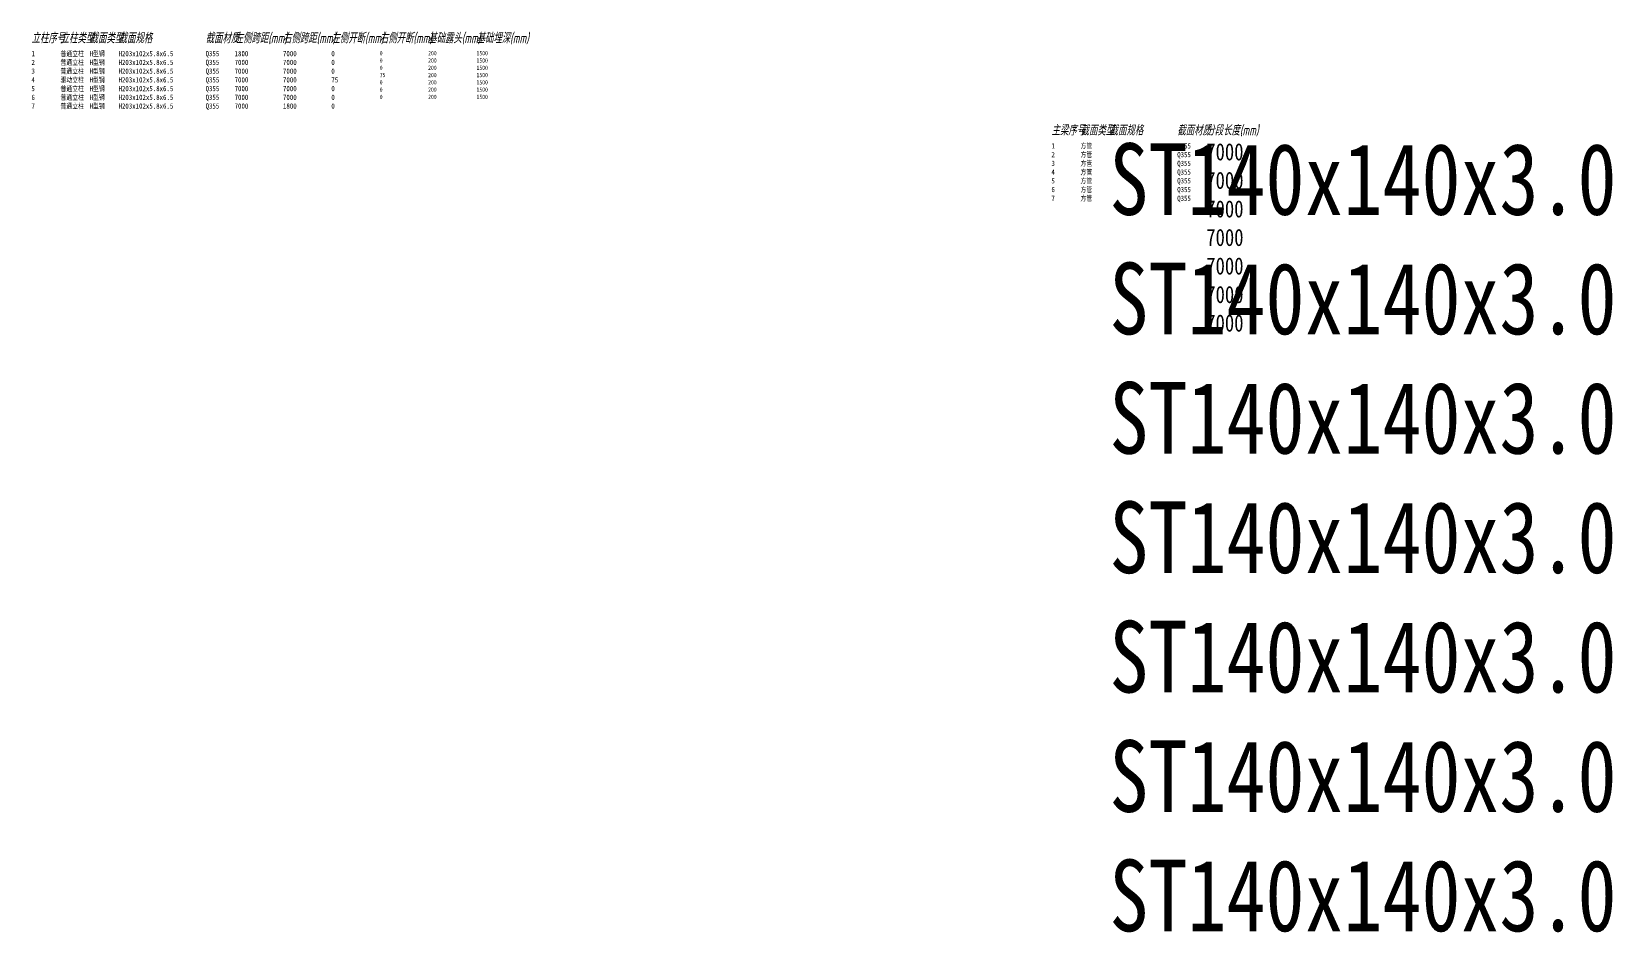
# Model space of a CAD drawing. Header units: millimetres. Extents: x 2369 to 3123, y 1479 to 1909.
import ezdxf
from ezdxf.enums import TextEntityAlignment as Align

# ---------------------------------------------------------------- set-up
doc = ezdxf.new("R2018")
doc.units = ezdxf.units.MM
doc.layers.add('0-Attr', color=100, linetype='Continuous', lineweight=13)
doc.styles.add('GB', font='gbeitc.shx', dxfattribs={"width": 0.8, "bigfont": 'gbcbig.shx'})
doc.styles.get("Standard").update_dxf_attribs({"font": 'arial.ttf'})

# ---------------------------------------------------------------- blocks, each defined once
blk = doc.blocks.new('000')
at = {"style": 'GB', "width": 0.8}
for s, p in [('立柱序号', (0, 245.63)), ('立柱类型', (13.84, 245.63)), ('截面类型', (27.67, 245.63)), ('截面规格', (41.51, 245.63)), ('截面材质', (83.02, 245.63)), ('左侧跨距(mm)', (96.86, 245.63)), ('右侧跨距(mm)', (119.92, 245.63)), ('左侧开断(mm)', (142.99, 245.63)), ('右侧开断(mm)', (166.05, 245.63)), ('基础露头(mm)', (189.11, 245.63)), ('基础埋深(mm)', (212.17, 245.63))]:
    blk.add_text(s, height=5, dxfattribs=at).set_placement(p)
at = {"layer": '0-Attr', "lineweight": 30, "width": 0.8, "flags": 104}
for tag, p in [('立柱序号', (0, 241.93)), ('立柱类型', (13.84, 241.93)), ('截面类型', (27.67, 241.93)), ('H203X102X5.8X6.5', (41.51, 241.93)), ('Q355', (83.02, 241.93)), ('左侧跨距', (96.86, 241.93)), ('右侧跨距', (119.92, 241.93)), ('左侧开断', (142.99, 241.93)), ('右侧开断', (166.05, 241.93)), ('基础露头', (189.11, 241.93)), ('基础埋深', (212.17, 241.93))]:
    blk.add_attdef(tag, text='', height=5, dxfattribs=at).set_placement(p, align=Align.TOP_LEFT)
blk = doc.blocks.new('001')
at = {"style": 'GB', "width": 0.8}
for s, p in [('主梁序号', (0, 9.74)), ('截面类型', (13.84, 9.74)), ('截面规格', (27.67, 9.74)), ('截面材质', (59.96, 9.74)), ('分段长度(mm)', (73.8, 9.74))]:
    blk.add_text(s, height=5, dxfattribs=at).set_placement(p)
at = {"layer": '0-Attr', "lineweight": 30, "width": 0.8, "flags": 104}
for tag, p in [('主梁序号', (0, 6.04)), ('截面类型', (13.84, 6.04)), ('ST140X140X3.0', (27.67, 6.04)), ('Q355', (59.96, 6.04)), ('分段长度', (73.8, 6.04))]:
    blk.add_attdef(tag, text='', height=5, dxfattribs=at).set_placement(p, align=Align.TOP_LEFT)

msp = doc.modelspace()

# ---------------------------------------------------------------- block references
ref = msp.add_blockref('000', (2369, 1657.9))
lines = msp.add_mtext('\\W0.8000;Q355\\PQ355\\PQ355\\PQ355\\PQ355\\PQ355\\PQ355', dxfattribs={"layer": '0-Attr', "insert": (2452.02, 1899.83), "char_height": 2.5, "attachment_point": 1})
ref.add_attrib('Q355', '', (2452.02, 1899.83), dxfattribs={"flags": 104}).embed_mtext(lines)
lines = msp.add_mtext('\\W0.8000;H203x102x5.8x6.5\\PH203x102x5.8x6.5\\PH203x102x5.8x6.5\\PH203x102x5.8x6.5\\PH203x102x5.8x6.5\\PH203x102x5.8x6.5\\PH203x102x5.8x6.5', dxfattribs={"layer": '0-Attr', "insert": (2410.51, 1899.83), "char_height": 2.5, "attachment_point": 1})
ref.add_attrib('H203X102X5.8X6.5', '', (2410.51, 1899.83), dxfattribs={"flags": 104}).embed_mtext(lines)
lines = msp.add_mtext('\\W0.8000;普通立柱\\P普通立柱\\P普通立柱\\P驱动立柱\\P普通立柱\\P普通立柱\\P普通立柱', dxfattribs={"layer": '0-Attr', "insert": (2382.83, 1899.83), "char_height": 2.5, "attachment_point": 1})
ref.add_attrib('立柱类型', '', (2382.83, 1899.83), dxfattribs={"flags": 104}).embed_mtext(lines)
lines = msp.add_mtext('\\W0.8000;1500\\P1500\\P1500\\P1500\\P1500\\P1500\\P1500', dxfattribs={"layer": '0-Attr', "insert": (2581.17, 1899.83), "char_height": 2.0833, "attachment_point": 1})
ref.add_attrib('基础埋深', '', (2581.17, 1899.83), dxfattribs={"flags": 104}).embed_mtext(lines)
lines = msp.add_mtext('\\W0.8000;200\\P200\\P200\\P200\\P200\\P200\\P200', dxfattribs={"layer": '0-Attr', "insert": (2558.11, 1899.83), "char_height": 2.0833, "attachment_point": 1})
ref.add_attrib('基础露头', '', (2558.11, 1899.83), dxfattribs={"flags": 104}).embed_mtext(lines)
lines = msp.add_mtext('\\W0.8000;0\\P0\\P0\\P75\\P0\\P0\\P0', dxfattribs={"layer": '0-Attr', "insert": (2535.05, 1899.83), "char_height": 2.083, "attachment_point": 1})
ref.add_attrib('右侧开断', '', (2535.05, 1899.83), dxfattribs={"flags": 104}).embed_mtext(lines)
lines = msp.add_mtext('\\W0.8000;0\\P0\\P0\\P75\\P0\\P0\\P0', dxfattribs={"layer": '0-Attr', "insert": (2511.98, 1899.83), "char_height": 2.5, "attachment_point": 1})
ref.add_attrib('左侧开断', '', (2511.98, 1899.83), dxfattribs={"flags": 104}).embed_mtext(lines)
lines = msp.add_mtext('\\W0.8000;7000\\P7000\\P7000\\P7000\\P7000\\P7000\\P1800', dxfattribs={"layer": '0-Attr', "insert": (2488.92, 1899.83), "char_height": 2.5, "attachment_point": 1})
ref.add_attrib('右侧跨距', '', (2488.92, 1899.83), dxfattribs={"flags": 104}).embed_mtext(lines)
lines = msp.add_mtext('\\W0.8000;1800\\P7000\\P7000\\P7000\\P7000\\P7000\\P7000', dxfattribs={"layer": '0-Attr', "insert": (2465.86, 1899.83), "char_height": 2.5, "attachment_point": 1})
ref.add_attrib('左侧跨距', '', (2465.86, 1899.83), dxfattribs={"flags": 104}).embed_mtext(lines)
lines = msp.add_mtext('\\W0.8000;H型钢\\PH型钢\\PH型钢\\PH型钢\\PH型钢\\PH型钢\\PH型钢', dxfattribs={"layer": '0-Attr', "insert": (2396.67, 1899.83), "char_height": 2.5, "attachment_point": 1})
ref.add_attrib('截面类型', '', (2396.67, 1899.83), dxfattribs={"flags": 104}).embed_mtext(lines)
lines = msp.add_mtext('\\W0.8000;1\\P2\\P3\\P4\\P5\\P6\\P7', dxfattribs={"layer": '0-Attr', "insert": (2369, 1899.83), "char_height": 2.5, "attachment_point": 1})
ref.add_attrib('立柱序号', '', (2369, 1899.83), dxfattribs={"flags": 104}).embed_mtext(lines)
ref = msp.add_blockref('001', (2855.26, 1849.79))
lines = msp.add_mtext('\\W0.8000;Q355\\PQ355\\PQ355\\PQ355\\PQ355\\PQ355\\PQ355', dxfattribs={"layer": '0-Attr', "insert": (2915.22, 1855.83), "char_height": 2.5, "attachment_point": 1})
ref.add_attrib('Q355', '', (2915.22, 1855.83), dxfattribs={"flags": 104}).embed_mtext(lines)
lines = msp.add_mtext('\\W0.8000;ST140x140x3.0\\PST140x140x3.0\\PST140x140x3.0\\PST140x140x3.0\\PST140x140x3.0\\PST140x140x3.0\\PST140x140x3.0', dxfattribs={"layer": '0-Attr', "insert": (2882.93, 1855.83), "char_height": 34.1667, "attachment_point": 1})
ref.add_attrib('ST140X140X3.0', '', (2882.93, 1855.83), dxfattribs={"flags": 104}).embed_mtext(lines)
lines = msp.add_mtext('\\W0.8000;7000\\P7000\\P7000\\P7000\\P7000\\P7000\\P7000', dxfattribs={"layer": '0-Attr', "insert": (2929.06, 1855.83), "char_height": 8.1667, "attachment_point": 1})
ref.add_attrib('分段长度', '', (2929.06, 1855.83), dxfattribs={"flags": 104}).embed_mtext(lines)
lines = msp.add_mtext('\\W0.8000;方管\\P方管\\P方管\\P方管\\P方管\\P方管\\P方管', dxfattribs={"layer": '0-Attr', "insert": (2869.1, 1855.83), "char_height": 2.5, "attachment_point": 1})
ref.add_attrib('截面类型', '', (2869.1, 1855.83), dxfattribs={"flags": 104}).embed_mtext(lines)
lines = msp.add_mtext('\\W0.8000;1\\P2\\P3\\P4\\P5\\P6\\P7', dxfattribs={"layer": '0-Attr', "insert": (2855.26, 1855.83), "char_height": 2.5, "attachment_point": 1})
ref.add_attrib('主梁序号', '', (2855.26, 1855.83), dxfattribs={"flags": 104}).embed_mtext(lines)

doc.saveas('drawing.dxf')
